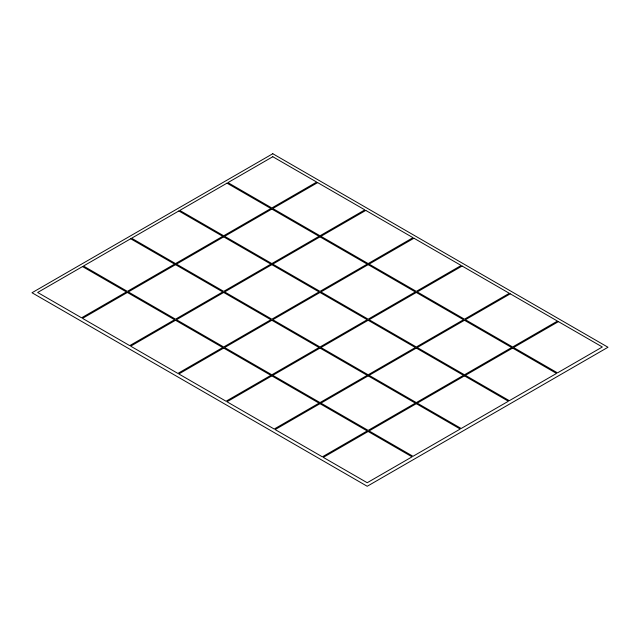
<?xml version="1.0" encoding="UTF-8"?>
<svg xmlns="http://www.w3.org/2000/svg" width="640" height="640" viewBox="0 0 640 640"><rect width="100%" height="100%" fill="white"/><g stroke="black" fill="none" stroke-linecap="round" stroke-linejoin="round"><path stroke-width="0.96" d="M272.784 153.728L32 292.744L367.216 486.272L608 347.256L272.784 153.728M82.52 266.576L37.664 292.472L81.576 317.816L126.424 291.928L82.52 266.576M130.672 238.768L83.464 266.032L127.368 291.376L174.584 264.12L130.672 238.768M178.832 210.968L131.616 238.224L175.528 263.576L222.744 236.32L178.832 210.968M226.992 183.16L179.776 210.424L223.688 235.776L270.896 208.512L226.992 183.16M272.784 156.72L227.936 182.616L271.84 207.968L316.696 182.072L272.784 156.72M127.368 292.472L82.52 318.368L129.728 345.624L174.584 319.728L127.368 292.472M175.528 264.664L128.312 291.928L175.528 319.184L222.744 291.928L175.528 264.664M223.688 236.864L176.472 264.12L223.688 291.376L270.896 264.12L223.688 236.864M271.84 209.056L224.632 236.32L271.84 263.576L319.056 236.32L271.84 209.056M317.64 182.616L272.784 208.512L320 235.776L364.856 209.88L317.64 182.616M175.528 320.272L130.672 346.168L177.888 373.424L222.744 347.528L175.528 320.272M223.688 292.472L176.472 319.728L223.688 346.984L270.896 319.728L223.688 292.472M271.84 264.664L224.632 291.928L271.84 319.184L319.056 291.928L271.84 264.664M320 236.864L272.784 264.12L320 291.376L367.216 264.12L320 236.864M365.8 210.424L320.944 236.32L368.16 263.576L413.008 237.68L365.8 210.424M223.688 348.072L178.832 373.968L226.048 401.232L270.896 375.336L223.688 348.072M271.84 320.272L224.632 347.528L271.84 374.792L319.056 347.528L271.84 320.272M320 292.472L272.784 319.728L320 346.984L367.216 319.728L320 292.472M368.16 264.664L320.944 291.928L368.16 319.184L415.368 291.928L368.16 264.664M413.952 238.224L369.104 264.12L416.312 291.376L461.168 265.48L413.952 238.224M271.84 375.88L226.992 401.776L274.2 429.032L319.056 403.136L271.84 375.88M320 348.072L272.784 375.336L320 402.592L367.216 375.336L320 348.072M368.16 320.272L320.944 347.528L368.16 374.792L415.368 347.528L368.16 320.272M416.312 292.472L369.104 319.728L416.312 346.984L463.528 319.728L416.312 292.472M462.112 266.032L417.256 291.928L464.472 319.184L509.328 293.288L462.112 266.032M320 403.68L275.144 429.576L322.36 456.84L367.216 430.944L320 403.68M368.16 375.88L320.944 403.136L368.16 430.392L415.368 403.136L368.16 375.88M416.312 348.072L369.104 375.336L416.312 402.592L463.528 375.336L416.312 348.072M464.472 320.272L417.256 347.528L464.472 374.792L511.688 347.528L464.472 320.272M510.272 293.832L465.416 319.728L512.632 346.984L557.48 321.088L510.272 293.832M368.16 431.488L323.304 457.384L367.216 482.728L412.064 456.84L368.16 431.488M416.312 403.68L369.104 430.944L413.008 456.288L460.224 429.032L416.312 403.68M464.472 375.88L417.256 403.136L461.168 428.488L508.384 401.232L464.472 375.88M512.632 348.072L465.416 375.336L509.328 400.688L556.536 373.424L512.632 348.072M558.424 321.632L513.576 347.528L557.48 372.88L602.336 346.984L558.424 321.632"/></g></svg>
